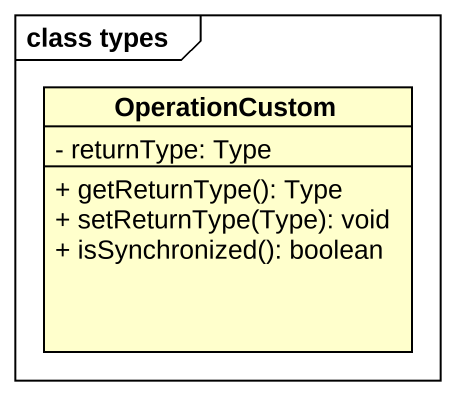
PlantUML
@startuml
mainframe class types
hide circle
hide empty members
skinparam classAttributeIconSize 0
class OperationCustom {
  - returnType: Type
  + getReturnType(): Type
  + setReturnType(Type): void
  + isSynchronized(): boolean
}
@enduml
